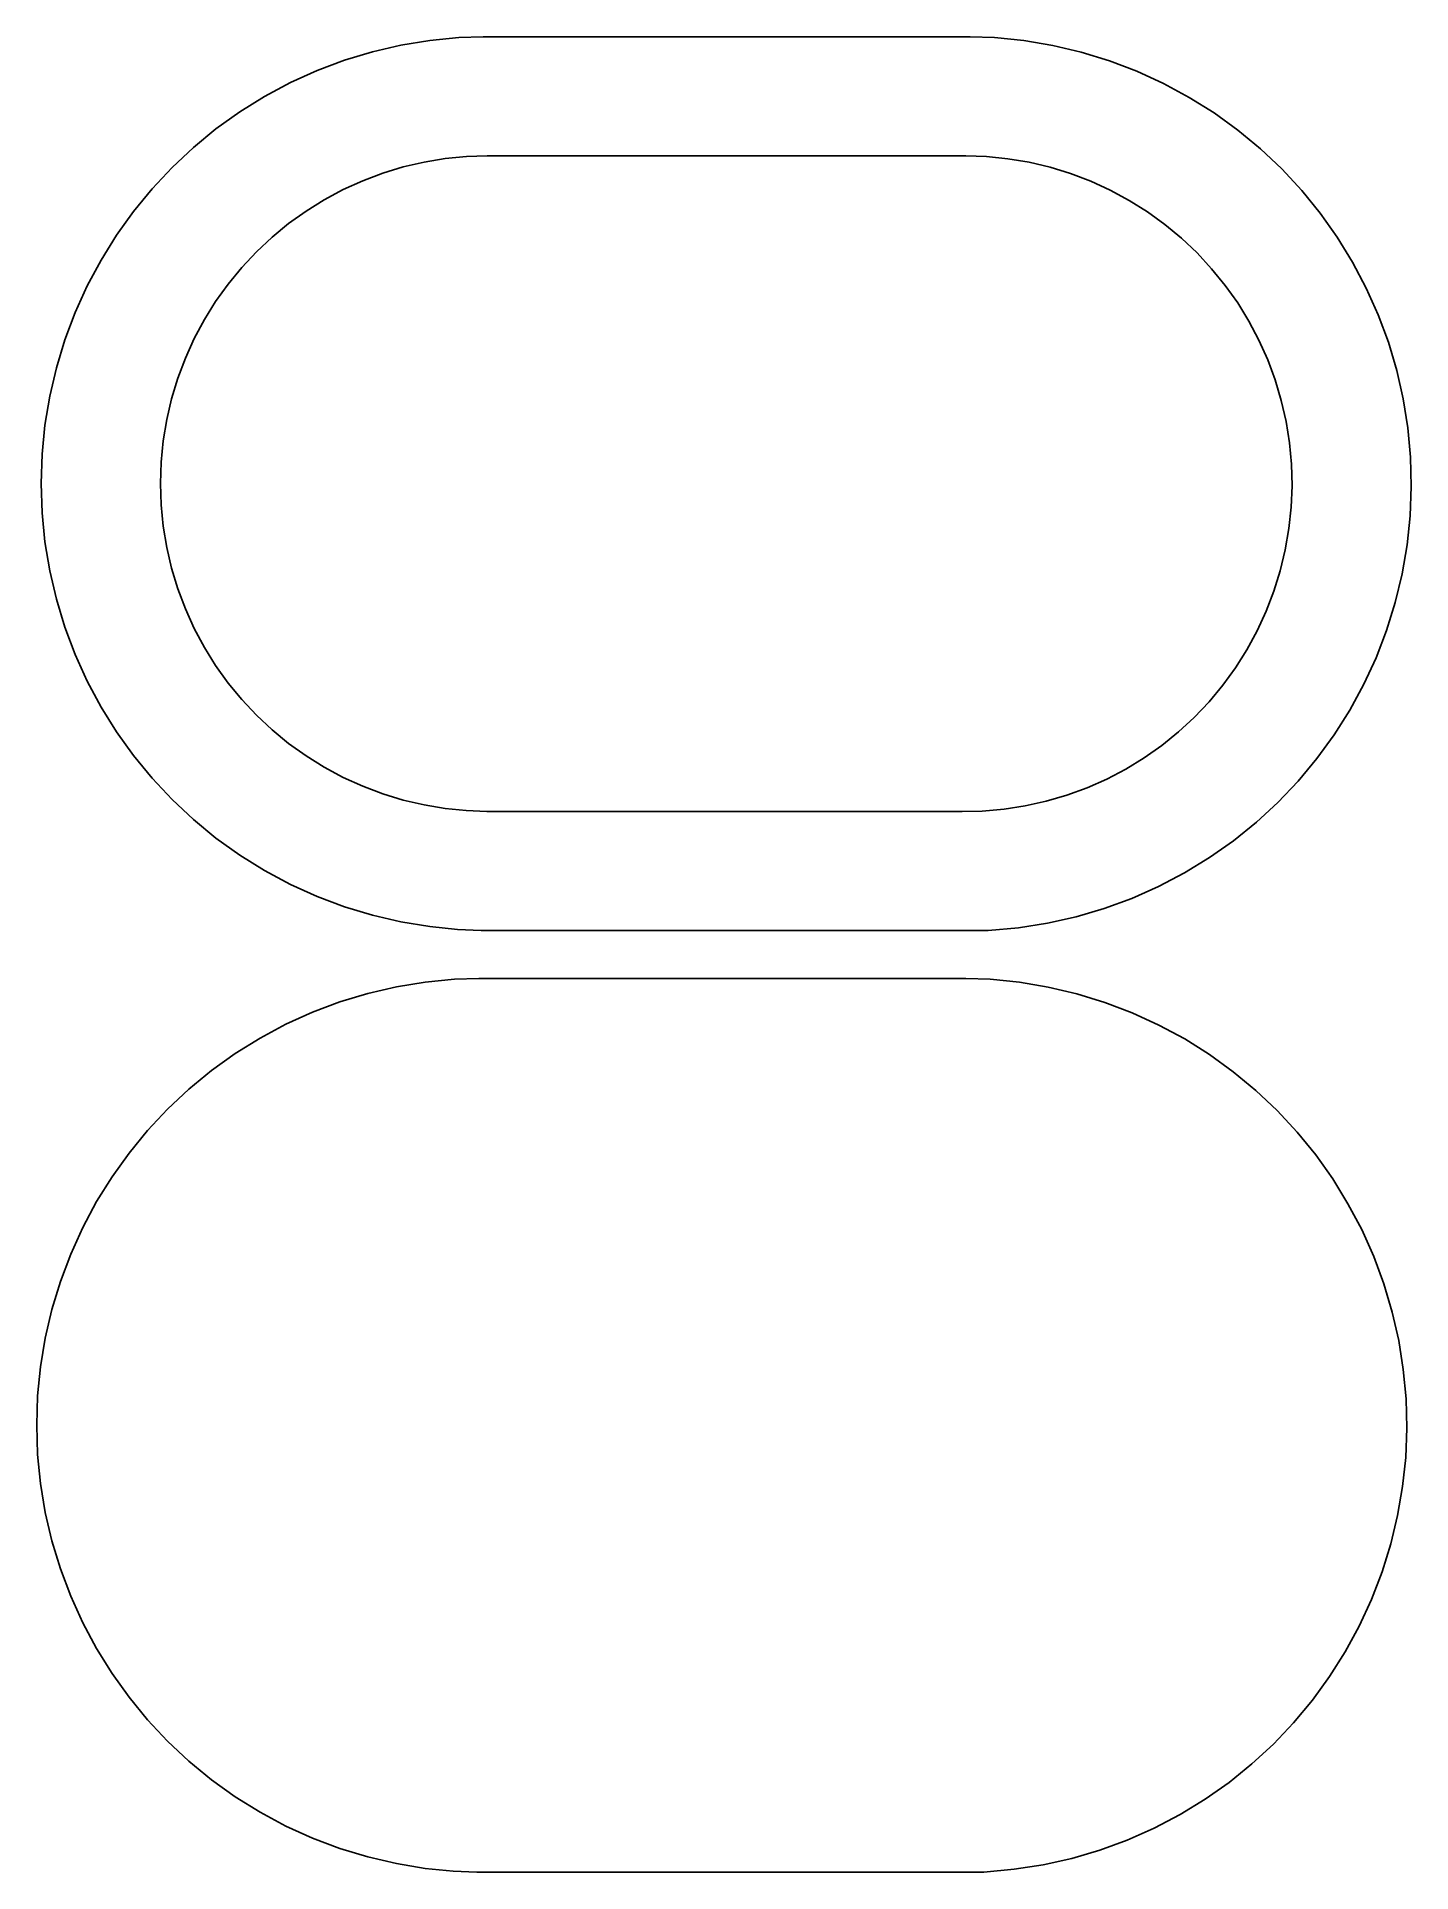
# Model space of a CAD drawing. Extents: x -11.5 to 11.5, y -15.4 to 15.4.
import ezdxf

# ---------------------------------------------------------------- set-up
doc = ezdxf.new("R2010")
doc.units = 0
doc.header["$MEASUREMENT"] = 0
doc.layers.get('0').update_dxf_attribs({"linetype": 'CONTINUOUS'})

msp = doc.modelspace()

# ---------------------------------------------------------------- linework, layer by layer
for p, q in [((-5.899, 15.142), (-6.368, 15)), ((-5.421, 15.254), (-5.899, 15.142)), ((-4.937, 15.334), (-5.421, 15.254)), ((-4.449, 15.382), (-4.937, 15.334)), ((-4.04, 15.395), (-4.449, 15.382)), ((-4.04, 15.395), (4.13, 15.395)), ((4.541, 15.38), (4.13, 15.395)), ((5.031, 15.331), (4.541, 15.38)), ((5.516, 15.249), (5.031, 15.331)), ((5.995, 15.136), (5.516, 15.249)), ((6.465, 14.992), (5.995, 15.136)), ((-6.828, 14.827), (-7.274, 14.625)), ((-6.368, 15), (-6.828, 14.827)), ((6.925, 14.817), (6.465, 14.992)), ((7.372, 14.612), (6.925, 14.817)), ((-7.274, 14.625), (-7.707, 14.393)), ((7.805, 14.378), (7.372, 14.612)), ((-7.707, 14.393), (-8.124, 14.134)), ((8.222, 14.117), (7.805, 14.378)), ((-8.124, 14.134), (-8.523, 13.849)), ((8.62, 13.829), (8.222, 14.117)), ((-8.523, 13.849), (-8.902, 13.537)), ((8.999, 13.515), (8.62, 13.829)), ((-8.902, 13.537), (-9.26, 13.202)), ((-5.031, 13.291), (-5.381, 13.21)), ((-4.676, 13.35), (-5.031, 13.291)), ((-4.318, 13.385), (-4.676, 13.35)), ((-3.975, 13.396), (-4.318, 13.385)), ((4.059, 13.396), (-3.975, 13.396)), ((4.405, 13.384), (4.059, 13.396)), ((4.764, 13.348), (4.405, 13.384)), ((5.119, 13.288), (4.764, 13.348)), ((5.47, 13.205), (5.119, 13.288)), ((9.357, 13.177), (8.999, 13.515)), ((-9.26, 13.202), (-9.595, 12.844)), ((-6.062, 12.978), (-6.389, 12.83)), ((-5.725, 13.105), (-6.062, 12.978)), ((-5.381, 13.21), (-5.725, 13.105)), ((5.815, 13.099), (5.47, 13.205)), ((6.152, 12.971), (5.815, 13.099)), ((6.48, 12.821), (6.152, 12.971)), ((9.692, 12.817), (9.357, 13.177)), ((-9.595, 12.844), (-9.907, 12.465)), ((-6.707, 12.66), (-7.012, 12.47)), ((-6.389, 12.83), (-6.707, 12.66)), ((6.798, 12.649), (6.48, 12.821)), ((7.103, 12.458), (6.798, 12.649)), ((10.002, 12.435), (9.692, 12.817)), ((-9.907, 12.465), (-10.192, 12.066)), ((-7.012, 12.47), (-7.304, 12.261)), ((7.396, 12.246), (7.103, 12.458)), ((10.287, 12.034), (10.002, 12.435)), ((-10.192, 12.066), (-10.451, 11.649)), ((-7.582, 12.033), (-7.845, 11.787)), ((-7.304, 12.261), (-7.582, 12.033)), ((7.674, 12.016), (7.396, 12.246)), ((7.936, 11.769), (7.674, 12.016)), ((10.544, 11.615), (10.287, 12.034)), ((-7.845, 11.787), (-8.091, 11.524)), ((8.181, 11.504), (7.936, 11.769)), ((-10.451, 11.649), (-10.683, 11.216)), ((-8.091, 11.524), (-8.319, 11.246)), ((8.409, 11.224), (8.181, 11.504)), ((10.774, 11.18), (10.544, 11.615)), ((-10.683, 11.216), (-10.885, 10.769)), ((-8.319, 11.246), (-8.529, 10.954)), ((8.618, 10.93), (8.409, 11.224)), ((10.975, 10.731), (10.774, 11.18)), ((-8.529, 10.954), (-8.718, 10.649)), ((8.807, 10.623), (8.618, 10.93)), ((-10.885, 10.769), (-11.058, 10.31)), ((-8.718, 10.649), (-8.888, 10.331)), ((8.975, 10.304), (8.807, 10.623)), ((11.146, 10.27), (10.975, 10.731)), ((-11.058, 10.31), (-11.2, 9.841)), ((-8.888, 10.331), (-9.036, 10.004)), ((9.122, 9.975), (8.975, 10.304)), ((11.286, 9.798), (11.146, 10.27)), ((-9.036, 10.004), (-9.163, 9.667)), ((9.247, 9.637), (9.122, 9.975)), ((-11.2, 9.841), (-11.312, 9.363)), ((-9.163, 9.667), (-9.268, 9.323)), ((9.35, 9.291), (9.247, 9.637)), ((11.395, 9.319), (11.286, 9.798)), ((-11.312, 9.363), (-11.392, 8.879)), ((-9.268, 9.323), (-9.349, 8.973)), ((9.43, 8.939), (9.35, 9.291)), ((11.472, 8.833), (11.395, 9.319)), ((-9.349, 8.973), (-9.408, 8.618)), ((9.487, 8.583), (9.43, 8.939)), ((-11.392, 8.879), (-11.44, 8.391)), ((11.518, 8.343), (11.472, 8.833)), ((-11.44, 8.391), (-11.456, 7.9)), ((-9.408, 8.618), (-9.443, 8.26)), ((9.52, 8.224), (9.487, 8.583)), ((11.531, 7.851), (11.518, 8.343)), ((-9.443, 8.26), (-9.455, 7.9)), ((9.53, 7.863), (9.52, 8.224)), ((-11.456, 7.9), (-11.44, 7.41)), ((-9.455, 7.9), (-9.443, 7.541)), ((9.516, 7.503), (9.53, 7.863)), ((11.512, 7.36), (11.531, 7.851)), ((-11.44, 7.41), (-11.392, 6.922)), ((-9.443, 7.541), (-9.408, 7.183)), ((9.478, 7.144), (9.516, 7.503)), ((-9.408, 7.183), (-9.349, 6.828)), ((9.417, 6.789), (9.478, 7.144)), ((11.461, 6.87), (11.512, 7.36)), ((-11.392, 6.922), (-11.312, 6.438)), ((-9.349, 6.828), (-9.268, 6.478)), ((9.333, 6.438), (9.417, 6.789)), ((11.377, 6.386), (11.461, 6.87)), ((-9.268, 6.478), (-9.163, 6.133)), ((-11.312, 6.438), (-11.2, 5.96)), ((9.226, 6.093), (9.333, 6.438)), ((11.263, 5.907), (11.377, 6.386)), ((-11.2, 5.96), (-11.058, 5.49)), ((-9.163, 6.133), (-9.036, 5.797)), ((9.097, 5.757), (9.226, 6.093)), ((11.117, 5.437), (11.263, 5.907)), ((-9.036, 5.797), (-8.888, 5.469)), ((8.946, 5.429), (9.097, 5.757)), ((-11.058, 5.49), (-10.885, 5.031)), ((-8.888, 5.469), (-8.718, 5.152)), ((8.773, 5.112), (8.946, 5.429)), ((10.94, 4.978), (11.117, 5.437)), ((-10.885, 5.031), (-10.683, 4.584)), ((-8.718, 5.152), (-8.529, 4.847)), ((8.581, 4.807), (8.773, 5.112)), ((10.734, 4.532), (10.94, 4.978)), ((-8.529, 4.847), (-8.319, 4.554)), ((8.368, 4.516), (8.581, 4.807)), ((-10.683, 4.584), (-10.451, 4.151)), ((-8.319, 4.554), (-8.091, 4.276)), ((8.138, 4.239), (8.368, 4.516)), ((10.499, 4.099), (10.734, 4.532)), ((-10.451, 4.151), (-10.192, 3.735)), ((-8.091, 4.276), (-7.845, 4.014)), ((-7.845, 4.014), (-7.582, 3.768)), ((7.889, 3.977), (8.138, 4.239)), ((10.236, 3.684), (10.499, 4.099)), ((-10.192, 3.735), (-9.907, 3.336)), ((-7.582, 3.768), (-7.304, 3.54)), ((7.343, 3.506), (7.624, 3.733)), ((7.624, 3.733), (7.889, 3.977)), ((-7.304, 3.54), (-7.012, 3.33)), ((7.048, 3.298), (7.343, 3.506)), ((9.947, 3.286), (10.236, 3.684)), ((-9.907, 3.336), (-9.595, 2.957)), ((-7.012, 3.33), (-6.707, 3.14)), ((-6.707, 3.14), (-6.389, 2.971)), ((6.421, 2.943), (6.741, 3.11)), ((6.741, 3.11), (7.048, 3.298)), ((9.632, 2.908), (9.947, 3.286)), ((-9.595, 2.957), (-9.26, 2.599)), ((-6.389, 2.971), (-6.062, 2.822)), ((-6.062, 2.822), (-5.725, 2.695)), ((5.753, 2.673), (6.091, 2.797)), ((6.091, 2.797), (6.421, 2.943)), ((9.293, 2.551), (9.632, 2.908)), ((-9.26, 2.599), (-8.902, 2.263)), ((-5.725, 2.695), (-5.381, 2.591)), ((-5.381, 2.591), (-5.031, 2.509)), ((-5.031, 2.509), (-4.676, 2.451)), ((4.698, 2.437), (5.055, 2.492)), ((5.055, 2.492), (5.407, 2.571)), ((5.407, 2.571), (5.753, 2.673)), ((8.932, 2.218), (9.293, 2.551)), ((-8.902, 2.263), (-8.523, 1.952)), ((-4.676, 2.451), (-4.325, 2.416)), ((-4.325, 2.416), (-3.981, 2.4)), ((-3.981, 2.4), (3.993, 2.4)), ((3.993, 2.4), (4.332, 2.404)), ((4.332, 2.404), (4.698, 2.437)), ((8.549, 1.909), (8.932, 2.218)), ((-8.523, 1.952), (-8.124, 1.666)), ((8.147, 1.625), (8.549, 1.909)), ((-8.124, 1.666), (-7.707, 1.407)), ((7.727, 1.369), (8.147, 1.625)), ((-7.707, 1.407), (-7.274, 1.176)), ((7.291, 1.141), (7.727, 1.369)), ((-7.274, 1.176), (-6.828, 0.973)), ((-6.828, 0.973), (-6.368, 0.801)), ((6.379, 0.772), (6.841, 0.942)), ((6.841, 0.942), (7.291, 1.141)), ((-6.368, 0.801), (-5.899, 0.658)), ((-5.899, 0.658), (-5.421, 0.547)), ((5.427, 0.526), (5.908, 0.634)), ((5.908, 0.634), (6.379, 0.772)), ((-5.421, 0.547), (-4.937, 0.467)), ((-4.937, 0.467), (-4.469, 0.421)), ((-4.469, 0.421), (-4.074, 0.402)), ((-4.074, 0.402), (4.014, 0.4)), ((4.014, 0.4), (4.432, 0.405)), ((4.432, 0.405), (4.941, 0.45)), ((4.941, 0.45), (5.427, 0.526)), ((-5.496, -0.542), (-5.974, -0.653)), ((-5.012, -0.462), (-5.496, -0.542)), ((-4.524, -0.414), (-5.012, -0.462)), ((-4.115, -0.4), (-4.524, -0.414)), ((-4.115, -0.4), (4.056, -0.401)), ((4.467, -0.415), (4.056, -0.401)), ((4.956, -0.465), (4.467, -0.415)), ((5.441, -0.546), (4.956, -0.465)), ((5.92, -0.66), (5.441, -0.546)), ((-6.443, -0.796), (-6.903, -0.968)), ((-5.974, -0.653), (-6.443, -0.796)), ((6.39, -0.804), (5.92, -0.66)), ((6.85, -0.979), (6.39, -0.804)), ((-7.349, -1.171), (-7.782, -1.402)), ((-6.903, -0.968), (-7.349, -1.171)), ((7.297, -1.184), (6.85, -0.979)), ((7.73, -1.417), (7.297, -1.184)), ((-7.782, -1.402), (-8.199, -1.661)), ((8.147, -1.678), (7.73, -1.417)), ((-8.199, -1.661), (-8.598, -1.947)), ((8.545, -1.967), (8.147, -1.678)), ((-8.598, -1.947), (-8.977, -2.258)), ((8.924, -2.28), (8.545, -1.967)), ((-8.977, -2.258), (-9.335, -2.594)), ((9.282, -2.618), (8.924, -2.28)), ((-9.335, -2.594), (-9.67, -2.952)), ((9.617, -2.979), (9.282, -2.618)), ((-9.67, -2.952), (-9.982, -3.331)), ((9.927, -3.36), (9.617, -2.979)), ((-9.982, -3.331), (-10.267, -3.73)), ((10.212, -3.761), (9.927, -3.36)), ((-10.267, -3.73), (-10.526, -4.146)), ((10.469, -4.18), (10.212, -3.761)), ((-10.526, -4.146), (-10.758, -4.579)), ((10.699, -4.615), (10.469, -4.18)), ((-10.758, -4.579), (-10.96, -5.026)), ((10.9, -5.065), (10.699, -4.615)), ((-10.96, -5.026), (-11.133, -5.485)), ((11.071, -5.526), (10.9, -5.065)), ((-11.133, -5.485), (-11.275, -5.955)), ((11.211, -5.997), (11.071, -5.526)), ((-11.275, -5.955), (-11.387, -6.433)), ((11.32, -6.477), (11.211, -5.997)), ((-11.387, -6.433), (-11.467, -6.917)), ((11.397, -6.963), (11.32, -6.477)), ((-11.467, -6.917), (-11.515, -7.405)), ((11.443, -7.453), (11.397, -6.963)), ((-11.515, -7.405), (-11.531, -7.895)), ((11.456, -7.944), (11.443, -7.453)), ((-11.531, -7.895), (-11.515, -8.386)), ((11.437, -8.436), (11.456, -7.944)), ((-11.515, -8.386), (-11.467, -8.874)), ((11.386, -8.925), (11.437, -8.436)), ((-11.467, -8.874), (-11.387, -9.358)), ((11.302, -9.41), (11.386, -8.925)), ((-11.387, -9.358), (-11.275, -9.836)), ((11.188, -9.888), (11.302, -9.41)), ((-11.275, -9.836), (-11.133, -10.305)), ((11.042, -10.358), (11.188, -9.888)), ((-11.133, -10.305), (-10.96, -10.765)), ((10.865, -10.817), (11.042, -10.358)), ((-10.96, -10.765), (-10.758, -11.211)), ((10.659, -11.264), (10.865, -10.817)), ((-10.758, -11.211), (-10.526, -11.644)), ((10.424, -11.696), (10.659, -11.264)), ((-10.526, -11.644), (-10.267, -12.061)), ((10.161, -12.112), (10.424, -11.696)), ((-10.267, -12.061), (-9.982, -12.46)), ((9.872, -12.51), (10.161, -12.112)), ((-9.982, -12.46), (-9.67, -12.839)), ((9.557, -12.888), (9.872, -12.51)), ((-9.67, -12.839), (-9.335, -13.197)), ((9.218, -13.244), (9.557, -12.888)), ((-9.335, -13.197), (-8.977, -13.532)), ((-8.977, -13.532), (-8.598, -13.844)), ((8.857, -13.578), (9.218, -13.244)), ((-8.598, -13.844), (-8.199, -14.129)), ((8.474, -13.887), (8.857, -13.578)), ((-8.199, -14.129), (-7.782, -14.388)), ((8.072, -14.17), (8.474, -13.887)), ((-7.782, -14.388), (-7.349, -14.62)), ((7.216, -14.655), (7.652, -14.426)), ((7.652, -14.426), (8.072, -14.17)), ((-7.349, -14.62), (-6.903, -14.822)), ((6.766, -14.854), (7.216, -14.655)), ((-6.903, -14.822), (-6.443, -14.995)), ((-6.443, -14.995), (-5.974, -15.137)), ((5.833, -15.162), (6.304, -15.023)), ((6.304, -15.023), (6.766, -14.854)), ((-5.974, -15.137), (-5.496, -15.249)), ((-5.496, -15.249), (-5.012, -15.329)), ((-5.012, -15.329), (-4.544, -15.375)), ((-4.544, -15.375), (-4.149, -15.393)), ((-4.149, -15.393), (3.939, -15.395)), ((3.939, -15.395), (4.357, -15.391)), ((4.357, -15.391), (4.866, -15.345)), ((4.866, -15.345), (5.352, -15.269)), ((5.352, -15.269), (5.833, -15.162))]:
    msp.add_line(p, q)

doc.saveas('drawing.dxf')
